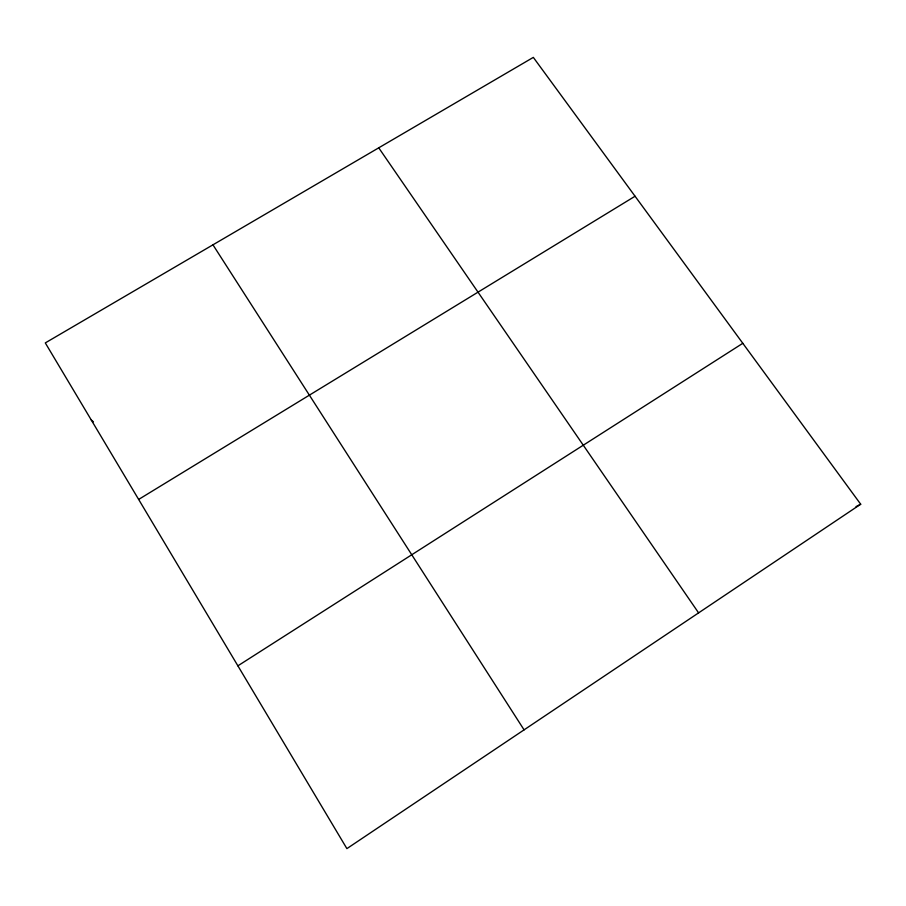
<?xml version="1.0" encoding="UTF-8"?>
<svg xmlns="http://www.w3.org/2000/svg" width="906" height="906" viewBox="0 0 906 906"><rect width="100%" height="100%" fill="white"/><g stroke="black" fill="none" stroke-linecap="round" stroke-linejoin="round"><path stroke-width="1.36" d="M860.7 504.223L346.896 848.616L45.3 342.91L533.328 57.384L860.7 504.223L856.045 506.59M237.882 665.831L742.807 343.306M138.652 499.433L635.061 196.24M91.268 419.999L93.397 421.811M378.742 147.825L698.594 612.875M212.955 244.824L524.076 729.862"/></g></svg>
